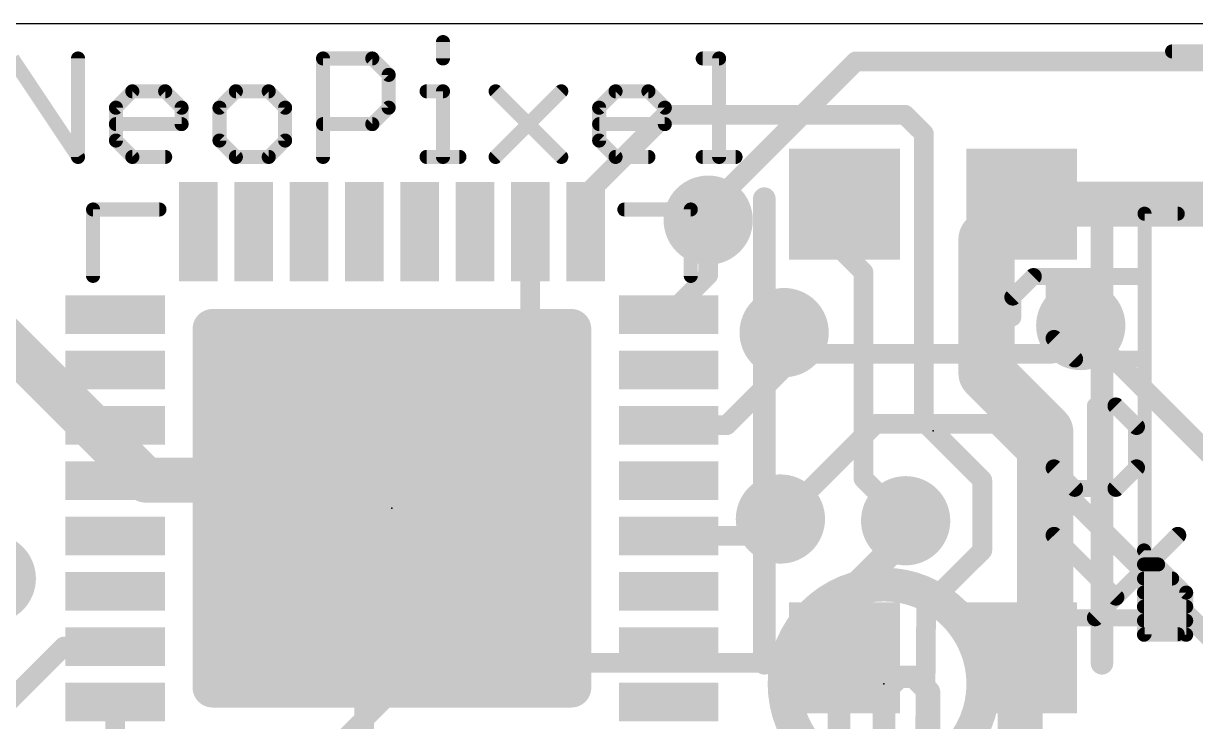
# Model space of a CAD drawing. Extents: x -5 to 26.9, y -6.2 to 6.2.
# Drawn here: x 4.74 to 15.32, y -0.28 to 6.03 of the extents above; entities that cross this region are included whole.
import ezdxf

# ---------------------------------------------------------------- set-up
doc = ezdxf.new("R2010")
doc.units = 0
for name, color, linetype in [('1', 12, 'CONTINUOUS'), ('16', 5, 'CONTINUOUS'), ('18', 3, 'CONTINUOUS'), ('20', 53, 'CONTINUOUS'), ('21', 40, 'CONTINUOUS'), ('22', 6, 'CONTINUOUS'), ('23', 53, 'CONTINUOUS'), ('24', 53, 'CONTINUOUS'), ('29', 253, 'CONTINUOUS')]:
    doc.layers.add(name, color=color, linetype=linetype)

# ---------------------------------------------------------------- blocks, each defined once
blk = doc.blocks.new('RECT')
blk.add_solid([(-0.5, -0.5), (0.5, -0.5), (-0.5, 0.5), (0.5, 0.5)])
blk = doc.blocks.new('RECT560000X560000R10')
at = {"const_width": 0.175}
blk.add_lwpolyline([(1.6625, -1.575), (1.6625, 1.575, 0.4142), (1.575, 1.6625), (-1.575, 1.6625, 0.4142), (-1.6625, 1.575), (-1.6625, -1.575, 0.4142), (-1.575, -1.6625), (1.575, -1.6625, 0.4142)], format="xyb", close=True, dxfattribs=at)
blk.add_solid([(-1.6004, -1.6004), (1.6004, -1.6004), (-1.6004, 1.6004), (1.6004, 1.6004)])
blk = doc.blocks.new('RECT576256X576256R10')
at = {"const_width": 0.1801}
blk.add_lwpolyline([(1.7108, -1.6207), (1.7108, 1.6207, 0.4142), (1.6207, 1.7108), (-1.6207, 1.7108, 0.4142), (-1.7108, 1.6207), (-1.7108, -1.6207, 0.4142), (-1.6207, -1.7108), (1.6207, -1.7108, 0.4142)], format="xyb", close=True, dxfattribs=at)
blk.add_solid([(-1.6461, -1.6461), (1.6461, -1.6461), (-1.6461, 1.6461), (1.6461, 1.6461)])
blk = doc.blocks.new('ROUNDV')
at = {"const_width": 0.5}
blk.add_lwpolyline([(0, -0.25, 1), (0, 0.25, 1), (0, -0.25)], format="xyb", dxfattribs=at)

msp = doc.modelspace()

# ---------------------------------------------------------------- linework, layer by layer
at = {"layer": '1'}
for points, const_width in [([(10.541, 5.207), (9.8145, 4.4805)], 0.1778), ([(12.7, 5.207), (10.541, 5.207)], 0.1778), ([(12.8707, 5.0363), (12.7, 5.207)], 0.1778), ([(12.8707, 2.4328), (12.8707, 5.0363)], 0.1778), ([(9.8145, 4.4805), (9.8145, 4.151)], 0.1778), ([(13.754, 4.3995), (13.4365, 4.082)], 0.508), ([(13.754, 4.3995), (15.6525, 4.3995)], 0.4064), ([(12.154, 4.3995), (12.154, 3.955)], 0.1778), ([(10.922, 3.7585), (10.922, 4.2545)], 0.1778), ([(9.3145, 4.151), (9.3145, 2.901)], 0.1778), ([(13.4365, 4.082), (13.4365, 2.8713)], 0.508), ([(12.3246, 3.7844), (12.154, 3.955)], 0.1778), ([(10.5645, 3.401), (10.922, 3.7585)], 0.1778), ([(12.3246, 3.7844), (12.3246, 1.9193)], 0.1778), ([(14.2875, 3.302), (15.889, 1.7005)], 0.1778), ([(11.6079, 3.2385), (11.6079, 2.921)], 0.1778), ([(13.9667, 2.3411), (13.4365, 2.8713)], 0.508), ([(9.3145, 2.901), (8.0645, 1.651)], 0.1778), ([(11.6079, 2.921), (11.0879, 2.401)], 0.1778), ([(13.9667, 2.3411), (13.9667, 0.3674)], 0.508), ([(11.0879, 2.401), (10.5645, 2.401)], 0.1778), ([(13.3985, 1.905), (12.8707, 2.4328)], 0.1778), ([(7.366, 1.651), (7.112, 1.905)], 0.1778), ([(12.3246, 1.9193), (12.7056, 1.5383)], 0.1778), ([(13.3985, 1.27), (13.3985, 1.905)], 0.1778), ([(8.0645, 1.651), (7.366, 1.651)], 0.1778), ([(7.8145, 1.401), (8.0645, 1.651)], 0.1778), ([(11.5742, 1.5538), (11.4214, 1.401)], 0.1778), ([(12.7056, 1.5383), (12.7056, 1.4406)], 0.1778), ([(7.8145, -0.849), (7.8145, 1.401)], 0.1778), ([(10.5645, 1.401), (11.4214, 1.401)], 0.1778), ([(12.7056, 1.4406), (12.154, 0.889)], 0.1778), ([(12.891, 0.7625), (13.3985, 1.27)], 0.1778), ([(12.154, 0.889), (12.154, 0.2995)], 0.1778), ([(12.8736, -1.5434), (12.891, 0.7625)], 0.1778), ([(13.754, 0.2995), (13.8988, 0.2995)], 0.508), ([(13.8988, 0.2995), (13.9667, 0.3674)], 0.508), ([(5.1, 0.401), (3.683, -1.016)], 0.1778), ([(5.5645, 0.401), (5.1, 0.401)], 0.1778), ([(13.7405, 0.286), (13.754, 0.2995)], 0.4064), ([(13.7405, -0.9525), (13.7405, 0.286)], 0.4064), ([(5.5645, -0.099), (5.5645, -0.6585)], 0.1778)]:
    msp.add_lwpolyline(points, dxfattribs=dict(at, const_width=const_width))
for points, const_width in [([(10.541, 5.2515, 1), (10.541, 5.1625)], 0.0889), ([(10.5724, 5.1756, 1), (10.5096, 5.2384)], 0.0889), ([(12.7314, 5.2384, 1), (12.6686, 5.1756)], 0.0889), ([(12.7, 5.1625, 1), (12.7, 5.2515)], 0.0889), ([(12.9152, 5.0363, 1), (12.8263, 5.0363)], 0.0889), ([(12.8393, 5.0049, 1), (12.9021, 5.0677)], 0.0889), ([(9.859, 4.4805, 1), (9.7701, 4.4805)], 0.0889), ([(9.7831, 4.5119, 1), (9.8459, 4.4491)], 0.0889), ([(13.8438, 4.3097, 1), (13.6642, 4.4893)], 0.254), ([(13.754, 4.5011, 1), (13.754, 4.2979)], 0.2032), ([(12.1984, 4.3995, 1), (12.1096, 4.3995)], 0.0889), ([(10.9665, 4.2545, 1), (10.8776, 4.2545)], 0.0889), ([(9.359, 4.151, 1), (9.2701, 4.151)], 0.0889), ([(13.5635, 4.082, 1), (13.3095, 4.082)], 0.254), ([(13.3467, 4.1718, 1), (13.5263, 3.9922)], 0.254), ([(9.7701, 4.151, 1), (9.859, 4.151)], 0.0889), ([(12.1854, 3.9864, 1), (12.1226, 3.9236)], 0.0889), ([(12.1096, 3.955, 1), (12.1984, 3.955)], 0.0889), ([(10.9534, 3.7271, 1), (10.8906, 3.7899)], 0.0889), ([(12.369, 3.7844, 1), (12.2802, 3.7844)], 0.0889), ([(12.2932, 3.753, 1), (12.356, 3.8158)], 0.0889), ([(10.8776, 3.7585, 1), (10.9665, 3.7585)], 0.0889), ([(10.5331, 3.4324, 1), (10.5959, 3.3696)], 0.0889), ([(14.3189, 3.3334, 1), (14.2561, 3.2706)], 0.0889), ([(11.6524, 3.2385, 1), (11.5635, 3.2385)], 0.0889), ([(13.5263, 2.9611, 1), (13.3467, 2.7815)], 0.254), ([(9.3459, 2.8696, 1), (9.2831, 2.9324)], 0.0889), ([(11.5635, 2.921, 1), (11.6524, 2.921)], 0.0889), ([(11.6393, 2.8896, 1), (11.5765, 2.9524)], 0.0889), ([(13.3095, 2.8713, 1), (13.5635, 2.8713)], 0.254), ([(9.2701, 2.901, 1), (9.359, 2.901)], 0.0889), ([(14.0937, 2.3411, 1), (13.8397, 2.3411)], 0.254), ([(13.8769, 2.2513, 1), (14.0565, 2.4309)], 0.254), ([(10.5645, 2.4455, 1), (10.5645, 2.3566)], 0.0889), ([(11.0565, 2.4324, 1), (11.1193, 2.3696)], 0.0889), ([(11.0879, 2.3566, 1), (11.0879, 2.4455)], 0.0889), ([(12.9021, 2.4642, 1), (12.8393, 2.4014)], 0.0889), ([(12.8263, 2.4328, 1), (12.9152, 2.4328)], 0.0889), ([(7.1434, 1.9364, 1), (7.0806, 1.8736)], 0.0889), ([(12.356, 1.9507, 1), (12.2932, 1.8878)], 0.0889), ([(12.2802, 1.9193, 1), (12.369, 1.9193)], 0.0889), ([(13.4429, 1.905, 1), (13.3541, 1.905)], 0.0889), ([(13.3671, 1.8736, 1), (13.4299, 1.9364)], 0.0889), ([(7.366, 1.6955, 1), (7.366, 1.6065)], 0.0889), ([(7.3346, 1.6196, 1), (7.3974, 1.6824)], 0.0889), ([(8.0331, 1.6824, 1), (8.0959, 1.6196)], 0.0889), ([(8.0959, 1.6196, 1), (8.0331, 1.6824)], 0.0889), ([(8.0645, 1.6065, 1), (8.0645, 1.6955)], 0.0889), ([(11.6056, 1.5224, 1), (11.5428, 1.5852)], 0.0889), ([(12.75, 1.5383, 1), (12.6612, 1.5383)], 0.0889), ([(12.6742, 1.5068, 1), (12.737, 1.5697)], 0.0889), ([(7.859, 1.401, 1), (7.7701, 1.401)], 0.0889), ([(10.5645, 1.4455, 1), (10.5645, 1.3565)], 0.0889), ([(11.4214, 1.3565, 1), (11.4214, 1.4455)], 0.0889), ([(12.6612, 1.4406, 1), (12.75, 1.4406)], 0.0889), ([(12.737, 1.4092, 1), (12.6742, 1.472)], 0.0889), ([(7.7831, 1.4324, 1), (7.8459, 1.3696)], 0.0889), ([(11.39, 1.4324, 1), (11.4528, 1.3696)], 0.0889), ([(13.3541, 1.27, 1), (13.4429, 1.27)], 0.0889), ([(13.4299, 1.2386, 1), (13.3671, 1.3014)], 0.0889), ([(12.1226, 0.9204, 1), (12.1854, 0.8576)], 0.0889), ([(12.1984, 0.889, 1), (12.1096, 0.889)], 0.0889), ([(12.9354, 0.7621, 1), (12.8465, 0.7628)], 0.0889), ([(12.8596, 0.7939, 1), (12.9224, 0.7311)], 0.0889), ([(13.754, 0.4265, 1), (13.754, 0.1725)], 0.254), ([(14.0565, 0.2776, 1), (13.8769, 0.4572)], 0.254), ([(13.8988, 0.1725, 1), (13.8988, 0.4265)], 0.254), ([(5.1, 0.4455, 1), (5.1, 0.3566)], 0.0889), ([(5.1314, 0.3696, 1), (5.0686, 0.4324)], 0.0889), ([(5.5645, 0.3566, 1), (5.5645, 0.4455)], 0.0889), ([(13.8421, 0.286, 1), (13.6389, 0.286)], 0.2032), ([(13.6687, 0.3578, 1), (13.8123, 0.2142)], 0.2032), ([(13.8258, 0.2277, 1), (13.6822, 0.3713)], 0.2032), ([(13.809, 0.3893, 1), (13.9886, 0.2097)], 0.254), ([(13.8397, 0.3674, 1), (14.0937, 0.3674)], 0.254), ([(12.1096, 0.2995, 1), (12.1984, 0.2995)], 0.0889), ([(5.609, -0.099, 1), (5.5201, -0.099)], 0.0889)]:
    msp.add_lwpolyline(points, format="xyb", dxfattribs=dict(at, const_width=const_width))
at = {"layer": '16'}
for points, const_width in [([(10.922, 4.3561), (12.2555, 5.6896)], 0.1778), ([(12.2555, 5.6896), (24.2189, 5.6896)], 0.1778), ([(10.922, 4.2545), (10.922, 4.3561)], 0.1778), ([(5.842, 1.905), (4.318, 3.429)], 0.4064), ([(14.2875, 3.302), (14.0335, 3.048)], 0.1778), ([(11.6079, 3.2385), (11.6714, 3.2385)], 0.1778), ([(11.8619, 3.048), (11.6714, 3.2385)], 0.1778), ([(14.0335, 3.048), (11.8619, 3.048)], 0.1778), ([(11.5742, 1.5538), (12.4334, 2.413)], 0.1778), ([(12.4334, 2.413), (13.5255, 2.413)], 0.1778), ([(13.5255, 2.413), (19.431, -3.4925)], 0.1778), ([(7.112, 1.905), (5.842, 1.905)], 0.4064), ([(12.7056, 1.5383), (12.7056, 1.3478)], 0.1778), ([(12.7056, 1.3478), (11.6118, 0.254)], 0.1778), ([(6.223, -1.8463), (8.3233, 0.254)], 0.1778), ([(8.3233, 0.254), (11.6118, 0.254)], 0.1778)]:
    msp.add_lwpolyline(points, dxfattribs=dict(at, const_width=const_width))
for points, const_width in [([(12.2555, 5.7341, 1), (12.2555, 5.6452)], 0.0889), ([(12.2869, 5.6582, 1), (12.2241, 5.721)], 0.0889), ([(10.9665, 4.3561, 1), (10.8776, 4.3561)], 0.0889), ([(10.8906, 4.3875, 1), (10.9534, 4.3247)], 0.0889), ([(10.8776, 4.2545, 1), (10.9665, 4.2545)], 0.0889), ([(14.3189, 3.2706, 1), (14.2561, 3.3334)], 0.0889), ([(11.6079, 3.283, 1), (11.6079, 3.1941)], 0.0889), ([(11.7028, 3.2699, 1), (11.64, 3.2071)], 0.0889), ([(11.6714, 3.1941, 1), (11.6714, 3.283)], 0.0889), ([(11.8619, 3.0924, 1), (11.8619, 3.0036)], 0.0889), ([(11.8305, 3.0166, 1), (11.8933, 3.0794)], 0.0889), ([(14.0021, 3.0794, 1), (14.0649, 3.0166)], 0.0889), ([(14.0335, 3.0036, 1), (14.0335, 3.0924)], 0.0889), ([(12.4334, 2.4575, 1), (12.4334, 2.3686)], 0.0889), ([(12.4648, 2.3816, 1), (12.402, 2.4444)], 0.0889), ([(13.5569, 2.4444, 1), (13.4941, 2.3816)], 0.0889), ([(13.5255, 2.3686, 1), (13.5255, 2.4575)], 0.0889), ([(5.842, 2.0066, 1), (5.842, 1.8034)], 0.2032), ([(5.7702, 1.8332, 1), (5.9138, 1.9768)], 0.2032), ([(7.112, 1.8034, 1), (7.112, 2.0066)], 0.2032), ([(11.5428, 1.5852, 1), (11.6056, 1.5224)], 0.0889), ([(12.75, 1.5383, 1), (12.6612, 1.5383)], 0.0889), ([(12.6612, 1.3478, 1), (12.75, 1.3478)], 0.0889), ([(12.737, 1.3163, 1), (12.6742, 1.3792)], 0.0889), ([(8.3233, 0.2984, 1), (8.3233, 0.2096)], 0.0889), ([(8.3547, 0.2226, 1), (8.2919, 0.2854)], 0.0889), ([(11.5804, 0.2854, 1), (11.6433, 0.2226)], 0.0889), ([(11.6118, 0.2096, 1), (11.6118, 0.2984)], 0.0889)]:
    msp.add_lwpolyline(points, format="xyb", dxfattribs=dict(at, const_width=const_width))
at = {"layer": '20'}
msp.add_line((-3.653, 6.0325), (25.3959, 6.0325), dxfattribs=at)
at = {"layer": '21'}
for points, const_width in [([(8.5576, 5.8641, 1), (8.4941, 5.8641)], 0.0635), ([(15.113, 5.811, 1), (15.113, 5.7475)], 0.0635), ([(5.2604, 5.7158, 1), (5.1969, 5.7158)], 0.0635), ([(7.4738, 5.7158, 1), (7.4103, 5.7158)], 0.0635), ([(7.4421, 5.7475, 1), (7.4421, 5.684)], 0.0635), ([(7.9094, 5.7382, 1), (7.8645, 5.6933)], 0.0635), ([(7.8869, 5.684, 1), (7.8869, 5.7475)], 0.0635), ([(8.4941, 5.7158, 1), (8.5576, 5.7158)], 0.0635), ([(10.8723, 5.7475, 1), (10.8723, 5.684)], 0.0635), ([(11.0523, 5.7158, 1), (10.9888, 5.7158)], 0.0635), ([(11.0206, 5.684, 1), (11.0206, 5.7475)], 0.0635), ([(8.067, 5.5675, 1), (8.0035, 5.5675)], 0.0635), ([(8.0128, 5.545, 1), (8.0577, 5.5899)], 0.0635), ([(5.7193, 5.4509, 1), (5.7193, 5.3874)], 0.0635), ([(5.7418, 5.3967, 1), (5.6969, 5.4416)], 0.0635), ([(6.0383, 5.4416, 1), (5.9934, 5.3967)], 0.0635), ([(6.0159, 5.3874, 1), (6.0159, 5.4509)], 0.0635), ([(6.6548, 5.4509, 1), (6.6548, 5.3874)], 0.0635), ([(6.6773, 5.3967, 1), (6.6324, 5.4416)], 0.0635), ([(6.9739, 5.4416, 1), (6.929, 5.3967)], 0.0635), ([(6.9514, 5.3874, 1), (6.9514, 5.4509)], 0.0635), ([(8.3776, 5.4509, 1), (8.3776, 5.3874)], 0.0635), ([(8.5576, 5.4192, 1), (8.4941, 5.4192)], 0.0635), ([(8.5259, 5.3874, 1), (8.5259, 5.4509)], 0.0635), ([(9.0237, 5.4416, 1), (8.9788, 5.3967)], 0.0635), ([(9.6169, 5.3967, 1), (9.572, 5.4416)], 0.0635), ([(10.0851, 5.4509, 1), (10.0851, 5.3874)], 0.0635), ([(10.1075, 5.3967, 1), (10.0626, 5.4416)], 0.0635), ([(10.4041, 5.4416, 1), (10.3592, 5.3967)], 0.0635), ([(10.3817, 5.3874, 1), (10.3817, 5.4509)], 0.0635), ([(5.6028, 5.2709, 1), (5.5393, 5.2709)], 0.0635), ([(5.5486, 5.2933, 1), (5.5935, 5.2484)], 0.0635), ([(6.1959, 5.2709, 1), (6.1324, 5.2709)], 0.0635), ([(6.1417, 5.2484, 1), (6.1866, 5.2933)], 0.0635), ([(6.5383, 5.2709, 1), (6.4748, 5.2709)], 0.0635), ([(6.4841, 5.2933, 1), (6.529, 5.2484)], 0.0635), ([(7.1315, 5.2709, 1), (7.068, 5.2709)], 0.0635), ([(7.0773, 5.2484, 1), (7.1222, 5.2933)], 0.0635), ([(8.0035, 5.2709, 1), (8.067, 5.2709)], 0.0635), ([(8.0577, 5.2484, 1), (8.0128, 5.2933)], 0.0635), ([(9.9685, 5.2709, 1), (9.905, 5.2709)], 0.0635), ([(9.9143, 5.2933, 1), (9.9592, 5.2484)], 0.0635), ([(10.5617, 5.2709, 1), (10.4982, 5.2709)], 0.0635), ([(10.5075, 5.2484, 1), (10.5524, 5.2933)], 0.0635), ([(5.571, 5.1543, 1), (5.571, 5.0908)], 0.0635), ([(6.1324, 5.1226, 1), (6.1959, 5.1226)], 0.0635), ([(6.1642, 5.0908, 1), (6.1642, 5.1543)], 0.0635), ([(7.4421, 5.1543, 1), (7.4421, 5.0908)], 0.0635), ([(7.8645, 5.145, 1), (7.9094, 5.1001)], 0.0635), ([(7.8869, 5.0908, 1), (7.8869, 5.1543)], 0.0635), ([(9.9368, 5.1543, 1), (9.9368, 5.0908)], 0.0635), ([(10.4982, 5.1226, 1), (10.5617, 5.1226)], 0.0635), ([(10.5299, 5.0908, 1), (10.5299, 5.1543)], 0.0635), ([(5.5393, 4.9743, 1), (5.6028, 4.9743)], 0.0635), ([(5.5935, 4.9967, 1), (5.5486, 4.9518)], 0.0635), ([(6.529, 4.9967, 1), (6.4841, 4.9518)], 0.0635), ([(6.4748, 4.9743, 1), (6.5383, 4.9743)], 0.0635), ([(7.068, 4.9743, 1), (7.1315, 4.9743)], 0.0635), ([(7.1222, 4.9518, 1), (7.0773, 4.9967)], 0.0635), ([(9.905, 4.9743, 1), (9.9685, 4.9743)], 0.0635), ([(9.9592, 4.9967, 1), (9.9143, 4.9518)], 0.0635), ([(5.2023, 4.8084, 1), (5.2551, 4.8436)], 0.0635), ([(5.7193, 4.8578, 1), (5.7193, 4.7943)], 0.0635), ([(5.6969, 4.8035, 1), (5.7418, 4.8485)], 0.0635), ([(6.0159, 4.7943, 1), (6.0159, 4.8578)], 0.0635), ([(6.6548, 4.8578, 1), (6.6548, 4.7943)], 0.0635), ([(6.6324, 4.8035, 1), (6.6773, 4.8485)], 0.0635), ([(6.929, 4.8485, 1), (6.9739, 4.8035)], 0.0635), ([(6.9514, 4.7943, 1), (6.9514, 4.8578)], 0.0635), ([(8.3776, 4.8578, 1), (8.3776, 4.7943)], 0.0635), ([(8.6742, 4.7943, 1), (8.6742, 4.8578)], 0.0635), ([(8.9788, 4.8485, 1), (9.0237, 4.8035)], 0.0635), ([(9.572, 4.8035, 1), (9.6169, 4.8485)], 0.0635), ([(10.0851, 4.8578, 1), (10.0851, 4.7943)], 0.0635), ([(10.0626, 4.8035, 1), (10.1075, 4.8485)], 0.0635), ([(10.3817, 4.7943, 1), (10.3817, 4.8578)], 0.0635), ([(10.8723, 4.8578, 1), (10.8723, 4.7943)], 0.0635), ([(11.1689, 4.7943, 1), (11.1689, 4.8578)], 0.0635), ([(5.1969, 4.826, 1), (5.2604, 4.826)], 0.0635), ([(7.4103, 4.826, 1), (7.4738, 4.826)], 0.0635), ([(8.4941, 4.826, 1), (8.5576, 4.826)], 0.0635), ([(10.9888, 4.826, 1), (11.0523, 4.826)], 0.0635), ([(11.4794, 4.4495, 1), (11.3778, 4.4495)], 0.1016), ([(14.5302, 4.4495, 1), (14.4286, 4.4495)], 0.1016), ([(5.3963, 4.351, 1), (5.3328, 4.351)], 0.0635), ([(5.3645, 4.3827, 1), (5.3645, 4.3193)], 0.0635), ([(5.9645, 4.3193, 1), (5.9645, 4.3827)], 0.0635), ([(10.1645, 4.3827, 1), (10.1645, 4.3193)], 0.0635), ([(10.7963, 4.351, 1), (10.7327, 4.351)], 0.0635), ([(10.7645, 4.3193, 1), (10.7645, 4.3827)], 0.0635), ([(14.864, 4.3448, 1), (14.864, 4.2813)], 0.0635), ([(14.8958, 4.313, 1), (14.8323, 4.313)], 0.0635), ([(15.164, 4.2813, 1), (15.164, 4.3448)], 0.0635), ([(5.3328, 3.751, 1), (5.3963, 3.751)], 0.0635), ([(10.7327, 3.751, 1), (10.7963, 3.751)], 0.0635), ([(14.8815, 1.2925, 1), (14.8365, 1.2475)], 0.0635), ([(14.8908, 1.27, 1), (14.8272, 1.27)], 0.0635), ([(14.859, 1.1747, 1), (14.859, 1.1113)], 0.0635), ([(14.986, 1.1113, 1), (14.986, 1.1747)], 0.0635), ([(14.859, 1.0477, 1), (14.859, 0.9843)], 0.0635), ([(15.113, 0.9843, 1), (15.113, 1.0477)], 0.0635), ([(14.859, 0.9207, 1), (14.859, 0.8573)], 0.0635), ([(15.2718, 0.889, 1), (15.2082, 0.889)], 0.0635), ([(15.2175, 0.8665, 1), (15.2625, 0.9115)], 0.0635), ([(15.24, 0.8573, 1), (15.24, 0.9207)], 0.0635), ([(14.859, 0.7937, 1), (14.859, 0.7303)], 0.0635), ([(15.24, 0.7303, 1), (15.24, 0.7937)], 0.0635), ([(14.859, 0.6667, 1), (14.859, 0.6033)], 0.0635), ([(15.24, 0.6033, 1), (15.24, 0.6667)], 0.0635), ([(14.8272, 0.508, 1), (14.8908, 0.508)], 0.0635), ([(14.859, 0.5397, 1), (14.859, 0.4763)], 0.0635), ([(14.859, 0.5397, 1), (14.859, 0.4763)], 0.0635), ([(14.864, 0.5448, 1), (14.864, 0.4813)], 0.0635), ([(14.8323, 0.513, 1), (14.8958, 0.513)], 0.0635), ([(15.164, 0.4813, 1), (15.164, 0.5448)], 0.0635), ([(15.2082, 0.508, 1), (15.2718, 0.508)], 0.0635), ([(15.24, 0.4763, 1), (15.24, 0.5397)], 0.0635), ([(15.24, 0.4763, 1), (15.24, 0.5397)], 0.0635), ([(11.3778, 0.2495, 1), (11.4794, 0.2495)], 0.1016), ([(14.4286, 0.2495, 1), (14.5302, 0.2495)], 0.1016)]:
    msp.add_lwpolyline(points, format="xyb", dxfattribs=dict(at, const_width=const_width))
for points, const_width in [([(8.5259, 5.8641), (8.5259, 5.7158)], 0.127), ([(15.113, 5.7793), (15.7062, 5.7793)], 0.127), ([(4.6355, 5.7158), (5.2287, 4.826)], 0.127), ([(5.2287, 4.826), (5.2287, 5.7158)], 0.127), ([(7.4421, 4.826), (7.4421, 5.7158)], 0.127), ([(7.4421, 5.7158), (7.8869, 5.7158)], 0.127), ([(7.8869, 5.7158), (8.0352, 5.5675)], 0.127), ([(10.8723, 5.7158), (11.0206, 5.7158)], 0.127), ([(11.0206, 5.7158), (11.0206, 4.826)], 0.127), ([(8.0352, 5.5675), (8.0352, 5.2709)], 0.127), ([(5.571, 5.2709), (5.7193, 5.4192)], 0.127), ([(5.7193, 5.4192), (6.0159, 5.4192)], 0.127), ([(6.0159, 5.4192), (6.1642, 5.2709)], 0.127), ([(6.6548, 5.4192), (6.5065, 5.2709)], 0.127), ([(6.9514, 5.4192), (6.6548, 5.4192)], 0.127), ([(7.0997, 5.2709), (6.9514, 5.4192)], 0.127), ([(8.3776, 5.4192), (8.5259, 5.4192)], 0.127), ([(8.5259, 5.4192), (8.5259, 4.826)], 0.127), ([(9.0013, 5.4192), (9.5944, 4.826)], 0.127), ([(9.0013, 4.826), (9.5944, 5.4192)], 0.127), ([(9.9368, 5.2709), (10.0851, 5.4192)], 0.127), ([(10.0851, 5.4192), (10.3817, 5.4192)], 0.127), ([(10.3817, 5.4192), (10.5299, 5.2709)], 0.127), ([(5.571, 4.9743), (5.571, 5.2709)], 0.127), ([(6.1642, 5.2709), (6.1642, 5.1226)], 0.127), ([(6.5065, 5.2709), (6.5065, 4.9743)], 0.127), ([(7.0997, 4.9743), (7.0997, 5.2709)], 0.127), ([(8.0352, 5.2709), (7.8869, 5.1226)], 0.127), ([(9.9368, 4.9743), (9.9368, 5.2709)], 0.127), ([(10.5299, 5.2709), (10.5299, 5.1226)], 0.127), ([(6.1642, 5.1226), (5.571, 5.1226)], 0.127), ([(7.8869, 5.1226), (7.4421, 5.1226)], 0.127), ([(10.5299, 5.1226), (9.9368, 5.1226)], 0.127), ([(5.7193, 4.826), (5.571, 4.9743)], 0.127), ([(6.5065, 4.9743), (6.6548, 4.826)], 0.127), ([(6.9514, 4.826), (7.0997, 4.9743)], 0.127), ([(10.0851, 4.826), (9.9368, 4.9743)], 0.127), ([(6.0159, 4.826), (5.7193, 4.826)], 0.127), ([(6.6548, 4.826), (6.9514, 4.826)], 0.127), ([(8.3776, 4.826), (8.6742, 4.826)], 0.127), ([(10.3817, 4.826), (10.0851, 4.826)], 0.127), ([(10.8723, 4.826), (11.1689, 4.826)], 0.127), ([(11.4286, 0.2495), (11.4286, 4.4495)], 0.2032), ([(14.4794, 4.4495), (14.4794, 0.2495)], 0.2032), ([(5.3645, 3.751), (5.3645, 4.351)], 0.127), ([(5.3645, 4.351), (5.9645, 4.351)], 0.127), ([(10.7645, 4.351), (10.1645, 4.351)], 0.127), ([(10.7645, 3.751), (10.7645, 4.351)], 0.127), ([(14.864, 0.513), (14.864, 4.313)], 0.127), ([(14.864, 4.313), (15.164, 4.313)], 0.127), ([(15.24, 0.889), (14.859, 1.27)], 0.127), ([(14.859, 1.27), (14.859, 0.508)], 0.127), ([(14.859, 1.143), (14.986, 1.143)], 0.127), ([(14.859, 1.016), (15.113, 1.016)], 0.127), ([(14.859, 0.889), (15.24, 0.889)], 0.127), ([(15.24, 0.508), (15.24, 0.889)], 0.127), ([(14.859, 0.762), (15.24, 0.762)], 0.127), ([(14.859, 0.635), (15.24, 0.635)], 0.127), ([(14.859, 0.508), (15.24, 0.508)], 0.127), ([(14.859, 0.508), (15.24, 0.508)], 0.127), ([(15.164, 0.513), (14.864, 0.513)], 0.127)]:
    msp.add_lwpolyline(points, dxfattribs=dict(at, const_width=const_width))
at = {"layer": '22'}
for points, const_width in [([(13.8598, 3.7454), (13.6734, 3.559)], 0.1524), ([(14.7919, 3.7454), (13.8598, 3.7454)], 0.1524), ([(14.0462, 3.1861), (14.0462, 3.7454)], 0.1524), ([(13.6734, 3.559), (13.6734, 3.3725)], 0.1524), ([(14.2326, 2.9997), (14.0462, 3.1861)], 0.1524), ([(14.7919, 2.9997), (14.2326, 2.9997)], 0.1524), ([(14.6055, 2.576), (14.4191, 2.576)], 0.1524), ([(14.4191, 2.576), (14.4191, 1.8303)], 0.1524), ([(14.7919, 2.3896), (14.6055, 2.576)], 0.1524), ([(14.0462, 2.3896), (14.0462, 2.0167)], 0.1524), ([(14.7919, 2.0167), (14.7919, 2.3896)], 0.1524), ([(14.0462, 2.0167), (14.2326, 1.8303)], 0.1524), ([(14.6055, 1.8303), (14.7919, 2.0167)], 0.1524), ([(14.2326, 1.8303), (14.6055, 1.8303)], 0.1524), ([(14.6055, 0.8473), (14.0462, 1.4066)], 0.1524), ([(14.4191, 0.6609), (15.1648, 1.4066)], 0.1524), ([(15.1648, 0.6609), (14.0462, 0.6609)], 0.1524), ([(12.2387, 0.1275), (12.1031, -0.0081)], 0.2032), ([(12.3743, 0.1275), (12.2387, 0.1275)], 0.2032), ([(12.5098, -0.0081), (12.3743, 0.1275)], 0.2032), ([(12.6454, 0.1275), (12.5098, -0.0081)], 0.2032), ([(12.781, 0.1275), (12.6454, 0.1275)], 0.2032), ([(12.9166, -0.0081), (12.781, 0.1275)], 0.2032), ([(12.1031, -0.0081), (12.1031, -0.4148)], 0.2032), ([(12.5098, -0.4148), (12.5098, -0.0081)], 0.2032), ([(12.9166, -0.4148), (12.9166, -0.0081)], 0.2032)]:
    msp.add_lwpolyline(points, dxfattribs=dict(at, const_width=const_width))
for points, const_width in [([(13.8598, 3.7835, 1), (13.8598, 3.7073)], 0.0762), ([(13.8867, 3.7184, 1), (13.8328, 3.7723)], 0.0762), ([(14.0843, 3.7454, 1), (14.0081, 3.7454)], 0.0762), ([(14.7919, 3.7073, 1), (14.7919, 3.7835)], 0.0762), ([(13.6464, 3.5859, 1), (13.7003, 3.532)], 0.0762), ([(13.7115, 3.559, 1), (13.6353, 3.559)], 0.0762), ([(13.6353, 3.3725, 1), (13.7115, 3.3725)], 0.0762), ([(14.0731, 3.2131, 1), (14.0193, 3.1592)], 0.0762), ([(14.0081, 3.1861, 1), (14.0843, 3.1861)], 0.0762), ([(14.2326, 3.0378, 1), (14.2326, 2.9616)], 0.0762), ([(14.7919, 2.9616, 1), (14.7919, 3.0378)], 0.0762), ([(14.2057, 2.9727, 1), (14.2596, 3.0266)], 0.0762), ([(14.4191, 2.6141, 1), (14.4191, 2.5379)], 0.0762), ([(14.4572, 2.576, 1), (14.381, 2.576)], 0.0762), ([(14.6324, 2.6029, 1), (14.5785, 2.549)], 0.0762), ([(14.6055, 2.5379, 1), (14.6055, 2.6141)], 0.0762), ([(14.0843, 2.3896, 1), (14.0081, 2.3896)], 0.0762), ([(14.83, 2.3896, 1), (14.7538, 2.3896)], 0.0762), ([(14.765, 2.3626, 1), (14.8188, 2.4165)], 0.0762), ([(14.0731, 2.0437, 1), (14.0193, 1.9898)], 0.0762), ([(14.0081, 2.0167, 1), (14.0843, 2.0167)], 0.0762), ([(14.7538, 2.0167, 1), (14.83, 2.0167)], 0.0762), ([(14.8188, 1.9898, 1), (14.765, 2.0437)], 0.0762), ([(14.2326, 1.8684, 1), (14.2326, 1.7922)], 0.0762), ([(14.6055, 1.7922, 1), (14.6055, 1.8684)], 0.0762), ([(14.2057, 1.8033, 1), (14.2596, 1.8572)], 0.0762), ([(14.381, 1.8303, 1), (14.4572, 1.8303)], 0.0762), ([(14.5785, 1.8572, 1), (14.6324, 1.8033)], 0.0762), ([(14.0731, 1.4335, 1), (14.0193, 1.3797)], 0.0762), ([(15.1917, 1.3797, 1), (15.1378, 1.4335)], 0.0762), ([(12.5095, -0.8345, 1), (12.5095, 0.9615, 1), (12.5095, -0.8345)], 0.3048), ([(14.5785, 0.8204, 1), (14.6324, 0.8743)], 0.0762), ([(14.0462, 0.699, 1), (14.0462, 0.6228)], 0.0762), ([(14.3921, 0.6878, 1), (14.446, 0.6339)], 0.0762), ([(15.1648, 0.6228, 1), (15.1648, 0.699)], 0.0762), ([(12.2387, 0.1783, 1), (12.2387, 0.0767)], 0.1016), ([(12.2746, 0.0916, 1), (12.2028, 0.1634)], 0.1016), ([(12.4102, 0.1634, 1), (12.3383, 0.0916)], 0.1016), ([(12.3743, 0.0767, 1), (12.3743, 0.1783)], 0.1016), ([(12.6454, 0.1783, 1), (12.6454, 0.0767)], 0.1016), ([(12.6813, 0.0916, 1), (12.6095, 0.1634)], 0.1016), ([(12.8169, 0.1634, 1), (12.7451, 0.0916)], 0.1016), ([(12.781, 0.0767, 1), (12.781, 0.1783)], 0.1016), ([(12.1539, -0.0081, 1), (12.0523, -0.0081)], 0.1016), ([(12.0672, 0.0278, 1), (12.139, -0.044)], 0.1016), ([(12.5606, -0.0081, 1), (12.459, -0.0081)], 0.1016), ([(12.4739, 0.0278, 1), (12.5458, -0.044)], 0.1016), ([(12.4739, -0.044, 1), (12.5458, 0.0278)], 0.1016), ([(12.9674, -0.0081, 1), (12.8658, -0.0081)], 0.1016), ([(12.8807, -0.044, 1), (12.9525, 0.0278)], 0.1016)]:
    msp.add_lwpolyline(points, format="xyb", dxfattribs=dict(at, const_width=const_width))
at = {"layer": '23'}
for p in [(12.954, 2.3495), (8.0645, 1.651)]:
    msp.add_point(p, dxfattribs=at)
at = {"layer": '24'}
msp.add_point((12.5095, 0.0635), dxfattribs=at)

# ---------------------------------------------------------------- block references
at = {"layer": '1'}
for p, xscale, yscale, rotation in [((12.154, 4.3995), 0.9, 0.9, 90), ((13.754, 4.3995), 0.9, 0.9, 90), ((5.5645, 3.401), 0.25, 0.8, 90), ((10.5645, 3.401), 0.25, 0.8, 270), ((5.5645, 2.901), 0.25, 0.8, 90), ((10.5645, 2.901), 0.25, 0.8, 270), ((5.5645, 2.401), 0.25, 0.8, 90), ((10.5645, 2.401), 0.25, 0.8, 270), ((5.5645, 1.901), 0.25, 0.8, 90), ((10.5645, 1.901), 0.25, 0.8, 270), ((5.5645, 1.401), 0.25, 0.8, 90), ((10.5645, 1.401), 0.25, 0.8, 270), ((5.5645, 0.901), 0.25, 0.8, 90), ((10.5645, 0.901), 0.25, 0.8, 270), ((12.154, 0.2995), 0.9, 0.9, 90), ((13.754, 0.2995), 0.9, 0.9, 90), ((5.5645, 0.401), 0.25, 0.8, 90), ((10.5645, 0.401), 0.25, 0.8, 270), ((5.5645, -0.099), 0.25, 0.8, 90), ((10.5645, -0.099), 0.25, 0.8, 270)]:
    msp.add_blockref('RECT', p, dxfattribs=dict(at, xscale=xscale, yscale=yscale, rotation=rotation))
at = {"layer": '1', "xscale": 0.25, "yscale": 0.8}
for p in [(6.3145, 4.151), (6.8145, 4.151), (7.3145, 4.151), (7.8145, 4.151), (8.3145, 4.151), (8.8145, 4.151), (9.3145, 4.151), (9.8145, 4.151)]:
    msp.add_blockref('RECT', p, dxfattribs=at)
at = {"layer": '1', "rotation": 180}
msp.add_blockref('RECT560000X560000R10', (8.0645, 1.651), dxfattribs=at)
at = {"layer": '18', "xscale": 0.8064, "yscale": 0.8064}
for p in [(10.922, 4.2545), (10.922, 4.2545), (11.6079, 3.2385), (11.6079, 3.2385), (14.2875, 3.302), (14.2875, 3.302), (7.112, 1.905), (7.112, 1.905), (11.5742, 1.5538), (11.5742, 1.5538), (12.7056, 1.5383), (12.7056, 1.5383), (4.445, 1.016), (4.445, 1.016)]:
    msp.add_blockref('ROUNDV', p, dxfattribs=at)
at = {"layer": '29'}
for p, xscale, yscale, rotation in [((12.154, 4.3995), 1.0016, 1.0016, 90), ((13.754, 4.3995), 1.0016, 1.0016, 90), ((6.3145, 4.151), 0.9, 0.35, 270), ((6.8145, 4.151), 0.9, 0.35, 270), ((7.3145, 4.151), 0.9, 0.35, 270), ((7.8145, 4.151), 0.9, 0.35, 270), ((8.3145, 4.151), 0.9, 0.35, 270), ((8.8145, 4.151), 0.9, 0.35, 270), ((9.3145, 4.151), 0.9, 0.35, 270), ((9.8145, 4.151), 0.9, 0.35, 270), ((10.5645, 3.401), 0.9, 0.35, 180), ((10.5645, 2.901), 0.9, 0.35, 180), ((10.5645, 2.401), 0.9, 0.35, 180), ((10.5645, 1.901), 0.9, 0.35, 180), ((10.5645, 1.401), 0.9, 0.35, 180), ((10.5645, 0.901), 0.9, 0.35, 180), ((12.154, 0.2995), 1.0016, 1.0016, 90), ((13.754, 0.2995), 1.0016, 1.0016, 90), ((10.5645, 0.401), 0.9, 0.35, 180), ((10.5645, -0.099), 0.9, 0.35, 180)]:
    msp.add_blockref('RECT', p, dxfattribs=dict(at, xscale=xscale, yscale=yscale, rotation=rotation))
at = {"layer": '29', "xscale": 0.9, "yscale": 0.35}
for p in [(5.5645, 3.401), (5.5645, 2.901), (5.5645, 2.401), (5.5645, 1.901), (5.5645, 1.401), (5.5645, 0.901), (5.5645, 0.401), (5.5645, -0.099)]:
    msp.add_blockref('RECT', p, dxfattribs=at)
at = {"layer": '29', "rotation": 180}
msp.add_blockref('RECT576256X576256R10', (8.0645, 1.651), dxfattribs=at)

doc.saveas('drawing.dxf')
